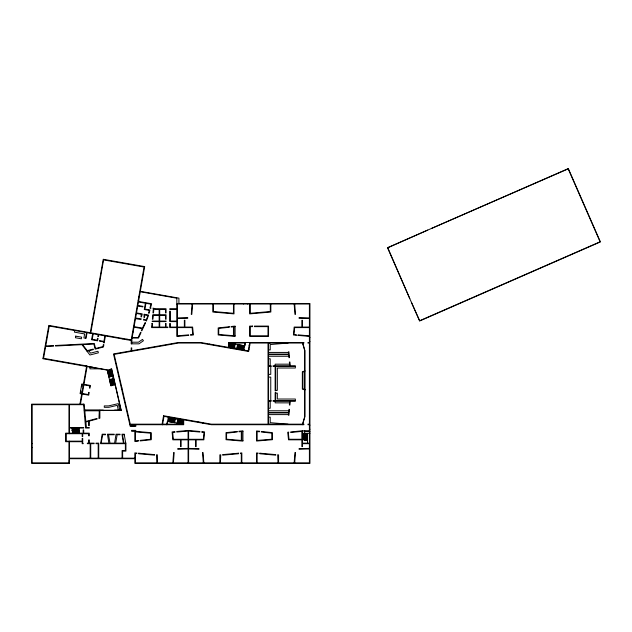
<?xml version="1.0" encoding="UTF-8"?>
<svg xmlns="http://www.w3.org/2000/svg" width="632" height="632" viewBox="0 0 632 632"><rect width="100%" height="100%" fill="white"/><g stroke="black" fill="none" stroke-linecap="round" stroke-linejoin="round"><path stroke-width="0.95" d="M296.211 335.363L296.266 334.683L294.014 334.478L294.654 327.605L309.396 327.605M298.067 335.529L298.122 334.849L309.396 335.876M172.828 462.869L173.634 452.536L174.179 452.575L173.381 462.869M192.073 304.016L191.275 314.317L191.82 314.357L192.626 304.016M294.157 462.869L294.954 452.536L295.507 452.575L294.702 462.869M80.469 404.148L87.192 366.015L43.569 358.32L49.351 325.496M74.687 330.52L74.402 332.14L84.609 333.941L83.906 337.962L86.063 338.349L87.058 332.701L131.74 340.577M85.525 338.254L86.521 332.606L49.257 326.033M90.186 333.254L103.229 259.286L144.689 266.593L140.328 291.32L178.919 298.13L178.919 303.471L309.941 303.471L309.941 463.422L134.861 463.422L134.861 458.706L69.496 458.706L69.496 463.422L31.6 463.422L31.6 404.148L84.143 404.148L85.834 421.465L96.988 418.463L97.131 418.992L89.238 421.117L89.238 425.652L88.693 425.652L88.693 421.268L85.889 422.018L86.426 427.509L89.238 427.509L89.238 428.062L85.581 428.062L83.59 404.148M103.672 259.365L90.818 332.803L131.74 340.024L131.74 343.84M79.909 404.148L86.647 365.92M92.659 333.688L91.585 339.755L97.605 340.822L98.023 338.428L97.486 338.333L97.162 340.182L92.225 339.313L93.196 333.783M98.134 334.652L97.81 336.5L98.347 336.595L98.671 334.747M104.88 335.845L103.909 341.375L99.532 340.601L99.437 341.146L103.814 341.912L103.664 342.781L104.201 342.876L105.425 335.94M122.9 339.021L122.995 338.483M126.898 339.724L126.993 339.187M131.646 340.561L140.257 291.755L176.834 298.209L176.834 308.803L169.739 308.803L169.739 309.348L176.834 309.348L176.834 321.064L170.285 321.064L170.285 311.213L169.739 311.213L169.739 321.609L176.834 321.609L176.834 327.06L170.285 327.06L170.285 323.473L169.739 323.473L169.739 327.605L176.834 327.605L176.834 336.445L188.707 335.395L188.66 334.849L177.387 335.845L177.387 327.605L192.128 327.605L192.768 334.478L190.516 334.683L190.564 335.221L193.36 334.976L192.626 327.06L184.892 327.06L184.892 320.282L184.346 320.282L184.346 327.06L177.387 327.06L177.387 318.496L187.751 318.22L187.736 317.675L177.387 317.943L177.387 304.016M162.535 424.72L164.012 416.362L211.372 424.72L303.913 424.72L303.913 424.167L268.56 424.167L268.56 343.05L270.441 342.876M166.864 424.167L167.354 421.41L183.478 424.254M166.99 424.72L168.325 417.128M168.278 421.568L168.941 417.792M168.989 421.694L169.653 417.918M169.7 421.821L170.371 418.044M170.411 421.947L171.082 418.171M171.13 422.073L171.793 418.297M171.841 422.2L172.504 418.423M172.552 422.326L173.215 418.542M173.263 422.453L173.934 418.668M173.982 422.579L174.645 418.795M174.693 422.705L175.356 418.921M177.063 423.124L177.734 419.34M177.782 423.25L178.445 419.466M178.493 423.369L179.156 419.593M179.204 423.495L179.867 419.719M179.915 423.622L180.586 419.846M180.626 423.748L181.297 419.972M181.345 423.874L182.008 420.098M182.055 424.001L182.719 420.225M182.767 424.127L183.43 420.343L168.231 417.665M209.445 344.574L209.54 344.037M198.685 422.484L198.78 421.939M213.434 345.277L213.529 344.74M202.682 423.187L202.777 422.642M228.405 344.859L228.737 342.971L244.868 345.815L245.358 343.05M229.456 343.097L228.784 346.873L243.984 349.551M229.495 347L230.167 343.223M230.214 347.126L230.877 343.35M230.925 347.252L231.588 343.468M231.636 347.379L232.3 343.595M232.347 347.505L233.018 343.721M233.066 347.632L233.729 343.848M233.777 347.75L234.44 343.974M234.488 347.877L235.151 344.1M236.866 348.295L237.529 344.519M237.577 348.422L238.24 344.645M238.288 348.548L238.951 344.772M238.999 348.674L239.67 344.898M239.71 348.801L240.381 345.025M240.429 348.927L241.092 345.143M241.14 349.054L241.803 345.27M241.851 349.18L242.514 345.396M242.562 349.306L243.233 345.522M243.28 349.433L243.944 345.649M243.889 350.096L245.232 342.505M249.68 342.505L248.21 350.855L200.85 342.505L178.319 342.505L113.499 353.936L130.208 426.308L135.817 426.308L135.817 424.72M302.341 424.72L304.679 416.709L304.679 350.507L302.341 342.505M302.736 424.167L304.901 416.741L304.901 350.476L302.736 343.05M409.789 298.612L387.795 247.799L427.69 230.103M411.416 302.333L419.703 320.724L600.108 241.795L568.207 168.87L431.403 228.484M304.987 370.873L302.341 371.735L302.341 389.122L304.987 389.991M304.75 371.529L302.894 372.137L302.894 388.727L305.153 389.47M87.026 351.242L93.362 349.615L93.22 349.085L87.24 350.626L82.602 344.63L93.852 344.045L95.163 349.148L103.474 347.007L103.877 344.709L103.34 344.614L102.992 346.565L95.558 348.485L94.271 343.476L55.474 345.483L55.498 346.028L81.931 344.661L89.934 355.002L98.363 352.838L97.952 351.242L90.574 353.138L88.757 350.8M107.385 370.802L111.121 369.941M107.543 371.505L111.287 370.644M107.709 372.216L111.445 371.347M107.867 372.92L111.611 372.058M108.032 373.623L111.769 372.762M108.198 374.326L111.935 373.465M108.356 375.037L112.101 374.168M108.522 375.74L112.259 374.879M108.68 376.443L112.425 375.582M108.846 377.146L112.583 376.285M109.391 379.5L113.128 378.639M109.549 380.203L113.294 379.342M109.715 380.906L113.452 380.045M109.881 381.617L113.618 380.748M110.039 382.32L113.784 381.459M110.205 383.024L113.942 382.163M110.363 383.727L114.108 382.866M110.529 384.438L114.266 383.569M110.695 385.141L114.431 384.28M121.407 388.167L121.936 388.04M235.104 326.641L234.006 326.76L234.006 335.758L235.104 335.845M242.941 431.372L241.843 431.49L241.843 440.488L242.941 440.583M288.081 343.058L270.212 344.551L270.212 349.899L268.56 349.899M45.741 345.988L53.609 345.578L53.641 346.123L45.646 346.541M309.396 448.396L299.031 448.673L299.047 449.218L309.396 448.949M176.834 304.016L309.396 304.016L309.396 462.869L135.414 462.869L135.414 453.468L136.836 453.594L136.883 453.049L134.861 452.868L134.861 458.161M309.396 327.06L302.436 327.06L302.436 320.282L301.883 320.282L301.883 327.06L294.157 327.06L293.422 334.976L296.211 335.221M132.183 337.512L138.131 337.512L140.549 332.306L141.047 332.543L138.479 338.065L132.088 338.065M309.396 337.567L309.941 337.567M309.396 341.628L309.941 341.628M131.74 342.196L138.479 342.196L142.5 339.384L143.44 340.735L139 343.84L131.195 343.84L131.203 339.929L144.056 267.044L103.672 259.918M309.396 342.505L307.966 342.505L307.966 343.05L309.396 343.05M268.56 343.05L303.913 343.05L303.913 342.505L228.523 342.505L228.523 347.387M268.56 352.427L288.437 352.427M268.56 354.07L288.595 354.07L288.382 351.874L288.927 351.819L289.488 357.633L288.942 357.688L288.65 354.615L268.56 354.615M268.56 356.258L288.808 356.258M268.56 358.786L270.212 358.786L270.212 365.817M289.575 364.174L275.141 364.174L275.141 365.817M268.56 365.817L271.191 365.817L271.191 366.363L268.56 366.363M295.349 366.363L275.686 366.363L275.686 390.805L275.141 390.805L275.141 366.363L273.056 366.363L273.056 365.817L289.733 365.817L289.369 362.049L289.914 362.002L290.286 365.817L295.349 365.817L295.349 368.006L277.337 368.006L277.337 390.363L275.686 390.363M92.944 367.2L90.186 367.2L89.894 368.843L99.295 368.843M268.56 374.365L270.757 374.365L270.757 366.363M268.56 377.107L270.757 377.107L270.757 400.672M275.686 393.104L277.337 393.104L277.337 399.029L295.349 399.029L295.349 401.217L290.286 401.217L289.914 405.033L289.369 404.986L289.733 401.217L273.056 401.217L273.056 400.672L275.141 400.672L275.141 392.67L275.686 392.67L275.686 400.672L295.349 400.672M268.56 400.672L271.191 400.672L271.191 401.217L268.56 401.217M289.575 402.861L275.141 402.861L275.141 401.217M83.645 404.693L69.496 404.693L69.496 433.71M268.56 408.248L270.212 408.248L270.212 401.217M84.206 410.136L103.293 410.136L103.293 410.682M114.59 410.136L119.811 410.136L118.31 403.635L108.491 405.902L104.28 405.902L104.28 407.324L108.823 407.324L117.244 405.341L118.35 410.136M84.735 410.255L120.989 410.255M99.872 410.476L121.265 410.476L111.659 368.851L110.908 369.025L114.597 384.983L110.853 385.844L107.219 369.878L87.129 366.339M84.791 410.8L99.872 410.8M268.56 410.776L288.808 410.776M268.56 412.419L288.65 412.419L288.942 409.346L289.488 409.402L288.927 415.216L288.382 415.161L288.595 412.965L268.56 412.965M268.56 414.608L288.437 414.608M268.56 417.136L270.212 417.136L270.212 422.674L288.058 424.167M309.396 424.167L307.966 424.167L307.966 424.72L309.396 424.72M129.844 424.72L183.699 424.72L183.699 419.838M309.396 425.154L309.941 425.154M69.496 427.509L83.716 427.509L83.716 428.062L69.496 428.062M309.396 429.215L309.941 429.215M72.056 430.337L79.292 430.337M309.396 430.827L301.883 430.827L290.68 431.948L290.736 432.501L301.883 431.372L301.883 439.264L289.006 439.264L288.342 432.738L288.832 432.138L287.742 432.248L288.508 439.817L301.883 439.817L301.883 446.611L302.436 446.611L302.436 443.68L309.396 443.68M79.292 430.882L72.056 430.882L72.056 428.062M304.134 431.372L309.396 431.372M309.396 431.419L309.941 431.419M69.496 433.157L83.163 433.157L83.163 429.926L83.716 429.926L83.716 433.157L89.238 433.157L89.238 435.788L88.693 435.788L88.693 433.71L82.729 433.71L82.729 436.507L82.176 436.507L82.176 433.71L66.202 433.71L66.202 441.16L82.176 441.16L82.176 438.363L82.729 438.363L82.729 443.135L83.274 443.688L82.176 443.688L82.176 441.713L69.496 441.713M302.436 433.331L304.711 433.331M309.941 433.283L305.256 433.331L305.256 440.567M302.436 434.058L304.711 434.058M305.256 434.058L307.531 434.058M302.436 434.777L304.711 434.777M305.256 434.777L307.531 434.777M302.436 435.503L304.711 435.503M305.256 435.503L307.531 435.503M302.436 436.23L304.711 436.23M305.256 436.23L307.531 436.23M302.436 436.949L304.711 436.949M305.256 436.949L307.531 436.949M302.436 437.676L304.711 437.676M305.256 437.676L307.531 437.676M302.436 438.395L304.711 438.395M305.256 438.395L307.531 438.395M302.436 439.122L304.711 439.122M305.256 439.122L307.531 439.122M302.436 439.848L304.711 439.848M305.256 439.848L307.531 439.848M307.531 440.567L304.711 440.567L304.711 430.827M309.396 443.135L302.436 443.135L302.436 430.827M31.6 443.577L32.145 443.577M31.6 447.63L32.145 447.63M135.414 458.161L69.496 458.161L69.496 441.16M68.943 461.005L69.496 461.005M69.496 462.869L32.145 462.869L32.145 404.693L68.943 404.693L68.943 433.157L65.657 433.157L65.657 441.713L68.943 441.713L68.943 462.869M309.396 317.943L299.047 317.675L299.031 318.22L309.396 318.496M298.067 335.387L309.396 336.398M268.56 424.167L270.441 424.349M138.898 296.297L139.435 296.4M138.187 300.295L138.732 300.39M138.542 301.448L151.633 303.755L150.59 307.666L150.977 308.305L149.918 308.053L150.953 304.19L145.937 303.305L144.925 309.056L149.974 309.996L149.089 313.298L148.56 313.156L149.302 310.391L144.286 309.506L145.4 303.21L138.448 301.985M137.839 305.461L142.951 306.362L142.856 306.899L137.744 305.999M136.52 312.919L142.311 313.938L141.457 316.893L140.92 316.798L141.355 314.325L136.425 313.456M135.611 318.094L141.133 318.733L140.983 319.595L135.517 318.631M249.15 345.538L249.687 345.633M134.102 326.633L142.5 328.119L145.076 322.573L145.573 322.81L141.829 330.852L141.339 330.615L142.263 328.632L134.008 327.178M248.447 349.536L248.984 349.63M132.594 332.053L133.131 332.148M90.281 332.709L48.814 325.401L42.929 358.763L86.552 366.457M87.098 366.552L107.219 370.099L111.493 369.112L121.044 410.476M83.424 384.224L81.805 383.94L80.09 393.657L81.71 393.941M83.961 384.319L90.439 385.465L89.965 388.167L89.428 388.064L89.807 385.907L82.247 384.572L81.868 386.737L81.323 386.642M80.564 390.955L81.101 391.058L80.722 393.215L88.282 394.55L88.662 392.385L89.207 392.48L88.725 395.182L82.247 394.036M43.023 358.226L43.569 358.32M130.405 424.72L130.65 425.763L135.272 425.763L135.272 424.72M124.275 434.745L125.76 443.135M294.702 304.016L295.507 314.317L294.954 314.357L294.157 304.016M203.86 462.869L203.062 452.536L202.509 452.575L203.314 462.869M307.531 433.331L307.531 443.135M278.578 462.869L278.578 454.866L277.638 454.787L278.025 462.869M270.844 304.016L270.844 312.026L249.68 313.891L249.68 304.016M270.298 304.016L270.298 311.521L250.233 313.29L250.233 304.016M257.113 462.869L257.113 453.515L257.99 453.594L258.038 453.049L256.568 452.915L256.568 462.869M249.585 342.505L249.585 343.05M247.665 303.471L247.665 304.016M245.532 342.505L245.532 343.05L229.068 343.05L229.068 347.482M243.604 303.471L243.604 304.016M241.843 462.869L241.843 452.915L240.373 453.049L240.421 453.594L241.298 453.515L241.298 462.869M234.006 304.016L234.006 313.891L212.842 312.026L212.842 304.016M233.453 304.016L233.453 313.29L213.387 311.521L213.387 304.016M220.386 462.869L220.773 454.787L219.841 454.866L219.841 462.869M188.62 462.869L188.62 448.949L198.969 449.218L198.985 448.673L188.62 448.396L188.62 439.833L195.58 439.833L195.58 446.611L196.133 446.611L196.133 439.833L203.86 439.833L204.594 431.917L201.805 431.672L201.75 432.209L204.002 432.414L203.362 439.287L188.62 439.287L188.62 431.048L199.894 432.043L199.949 431.498L188.344 430.471L176.747 431.498L176.794 432.043L188.075 431.048L188.075 439.287L173.334 439.287L172.694 432.414L174.938 432.209L174.89 431.672L172.094 431.917L172.828 439.833L180.562 439.833L180.562 446.611L181.108 446.611L181.108 439.833L188.075 439.833L188.075 448.396L177.71 448.673L177.718 449.218L188.075 448.949L188.075 462.869M183.154 419.743L183.154 424.167L162.637 424.167L162.637 424.72M166.69 424.167L166.69 424.72M157.415 462.869L157.415 454.866L156.483 454.787L156.87 462.869M131.74 350.721L131.74 347.9L131.195 347.9L131.195 350.815M122.64 458.161L122.64 451.106L125.926 451.106L125.926 443.135L123.983 443.135L122.497 434.745L124.472 434.745L124.37 434.2L121.936 434.2L123.422 443.135L115.688 443.135L117.173 434.745L120.072 434.745L120.072 434.2L116.059 434.2L114.574 443.135L110.008 443.135L108.522 434.745L114.195 434.745L114.195 434.2L107.408 434.2L108.894 443.135L101.16 443.135L102.637 434.745L105.544 434.745L105.544 434.2L102.179 434.2L100.599 443.688L125.381 443.688L125.381 450.561L122.087 450.561L122.087 458.161M99.872 410.255L99.872 418.258L98.932 418.51L99.319 410.8M98.734 458.161L98.734 443.135L95.993 443.135L95.993 443.688L98.189 443.688L98.189 458.161M90.731 458.161L90.731 443.688L94.129 443.688L94.129 443.135L89.238 443.135L89.238 439.848L88.693 439.848L88.693 443.135L87.335 443.135L87.335 443.688L90.186 443.688L90.186 458.161M79.292 428.062L79.292 433.157M78.573 428.062L78.573 430.337M78.573 430.882L78.573 433.157M77.847 428.062L77.847 430.337M77.847 430.882L77.847 433.157M77.128 428.062L77.128 430.337M77.128 430.882L77.128 433.157M76.401 428.062L76.401 430.337M76.401 430.882L76.401 433.157M75.674 428.062L75.674 430.337M75.674 430.882L75.674 433.157M74.955 428.062L74.955 430.337M74.955 430.882L74.955 433.157M74.228 428.062L74.228 430.337M74.228 430.882L74.228 433.157M73.51 428.062L73.51 430.337M73.51 430.882L73.51 433.157M72.783 428.062L72.783 430.337M72.783 430.882L72.783 433.157M138.74 453.207L138.692 453.76L154.571 455.166L154.627 454.621L138.74 453.207M259.894 453.207L259.847 453.76L275.734 455.166L275.781 454.621L259.894 453.207M152.012 323.418L151.633 327.605L167.875 327.605L167.875 327.06L166.074 327.06L166.074 323.473L165.529 323.473L165.529 327.06L159.706 327.06L159.706 321.609L166.074 321.609L166.074 321.064L159.706 321.064L159.706 315.352L165.529 315.352L165.529 319.2L166.074 319.2L166.074 314.799L159.706 314.799L159.706 309.348L165.529 309.348L165.529 312.935L166.074 312.935L166.074 308.803L156.001 308.803L152.92 308.155L153.331 308.803L152.968 312.895L153.513 312.943L153.837 309.348L159.153 309.348L159.153 314.799L152.794 314.752L152.391 319.207L152.944 319.255L153.292 315.352L159.153 315.352L159.153 321.064L152.225 321.064L152.186 321.562L159.153 321.609L159.153 327.06L152.233 327.06L152.557 323.466L152.012 323.418M259.476 431.253L259.42 431.798L257.113 431.553L257.113 440.441L271.839 439.201L271.839 433.149L261.269 432.004L261.332 431.459L272.392 432.651L272.392 439.706L256.568 441.041L256.568 430.945L259.476 431.253M75.721 336.129L75.437 337.749L81.362 338.792L81.647 337.172L75.721 336.129M144.151 314.262L143.938 317.335L144.483 317.43L144.918 314.949L147.935 315.487L146.284 319.974L143.622 319.168L143.464 320.037L146.047 320.487L146.355 321.119L148.607 315.099L144.151 314.262M163.562 415.73L162.076 424.167L130.279 424.167L114.163 354.37L178.366 343.05L200.802 343.05L248.653 351.487L250.146 343.05L268.015 343.05L268.015 424.167L211.42 424.167L163.562 415.73M568.318 168.578L387.503 247.689L419.585 321.017L600.4 241.906L568.318 168.578M229.242 326.728L218.182 327.921L218.182 334.976L235.104 336.398L235.104 326.088L231.091 326.523L231.154 327.068L233.453 326.823L233.453 335.711L218.727 334.47L218.727 328.411L229.298 327.273L229.242 326.728M138.266 440.583L135.414 440.891L135.414 431.901L150.685 433.189L150.685 439.24L140.114 440.386L140.178 440.931L151.23 439.73L151.23 432.683L135.817 431.387L135.777 430.36L131.48 430.36L131.709 431.348L134.861 431.348L134.861 441.507L138.321 441.128L138.266 440.583M237.079 431.459L226.019 432.651L226.019 439.706L242.941 441.128L242.941 430.827L238.935 431.253L238.991 431.798L241.298 431.553L241.298 440.441L226.572 439.201L226.572 433.149L237.142 432.004L237.079 431.459M238.517 453.207L222.63 454.621L222.677 455.166L238.564 453.76L238.517 453.207M252.531 326.088L249.68 326.088L249.68 336.398L268.545 336.398L268.545 326.088L254.396 326.088L254.396 326.641L267.992 326.641L267.992 335.853L250.233 335.853L250.233 326.641L252.531 326.641L252.531 326.088"/></g></svg>
